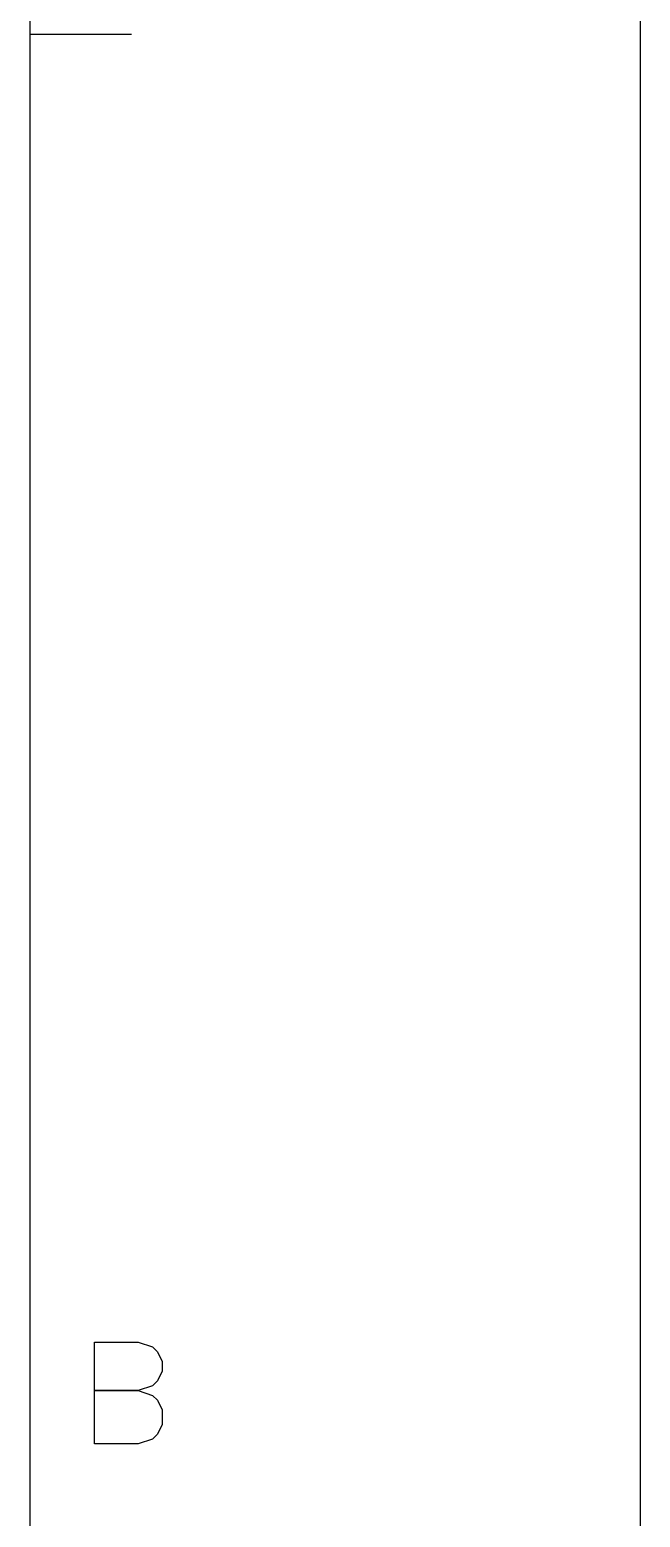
# Model space of a CAD drawing. Header units: millimetres. Extents: x -181 to 239, y -54 to 243.
# Drawn here: x 223.83 to 238.83, y 125.18 to 161.72 of the extents above; entities that cross this region are included whole.
import ezdxf

# ---------------------------------------------------------------- set-up
doc = ezdxf.new("R2010")
doc.units = ezdxf.units.MM

# ---------------------------------------------------------------- blocks, each defined once
blk = doc.blocks.new('Unknown-234525213-26958')
at = {"color": 7, "linetype": 'Continuous'}
for p, q in [((238.831, 243.361), (238.831, -53.639)), ((223.831, 228.361), (223.831, -38.639)), ((223.831, 161.611), (226.331, 161.611)), ((225.42, 126.986), (225.42, 129.486)), ((225.42, 129.486), (226.491, 129.486)), ((226.491, 129.486), (226.848, 129.367)), ((226.848, 129.367), (226.967, 129.248)), ((226.967, 129.248), (227.086, 129.01)), ((227.086, 129.01), (227.086, 128.772)), ((227.086, 128.772), (226.967, 128.534)), ((226.491, 128.296), (225.42, 128.296)), ((225.42, 128.296), (226.491, 128.296)), ((226.848, 128.415), (226.491, 128.296)), ((226.491, 128.296), (226.848, 128.177)), ((226.967, 128.534), (226.848, 128.415)), ((226.848, 128.177), (226.967, 128.057)), ((226.967, 128.057), (227.086, 127.819)), ((227.086, 127.819), (227.086, 127.462)), ((226.967, 127.224), (226.848, 127.105)), ((227.086, 127.462), (226.967, 127.224)), ((226.491, 126.986), (225.42, 126.986)), ((226.848, 127.105), (226.491, 126.986))]:
    blk.add_line(p, q, dxfattribs=at)

msp = doc.modelspace()

# ---------------------------------------------------------------- block references
msp.add_blockref('Unknown-234525213-26958', (0, 0))

doc.saveas('drawing.dxf')
